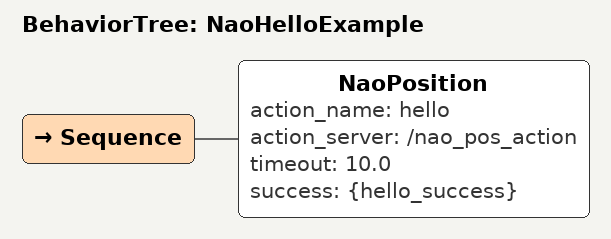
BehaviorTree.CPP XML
<?xml version="1.0"?>
<root BTCPP_format="4">
  <BehaviorTree ID="NaoHelloExample">
    <Sequence>
      <NaoPosition action_name="hello"
                   action_server="/nao_pos_action"
                   timeout="10.0"
                   success="{hello_success}"/>
    </Sequence>
  </BehaviorTree>
</root>
